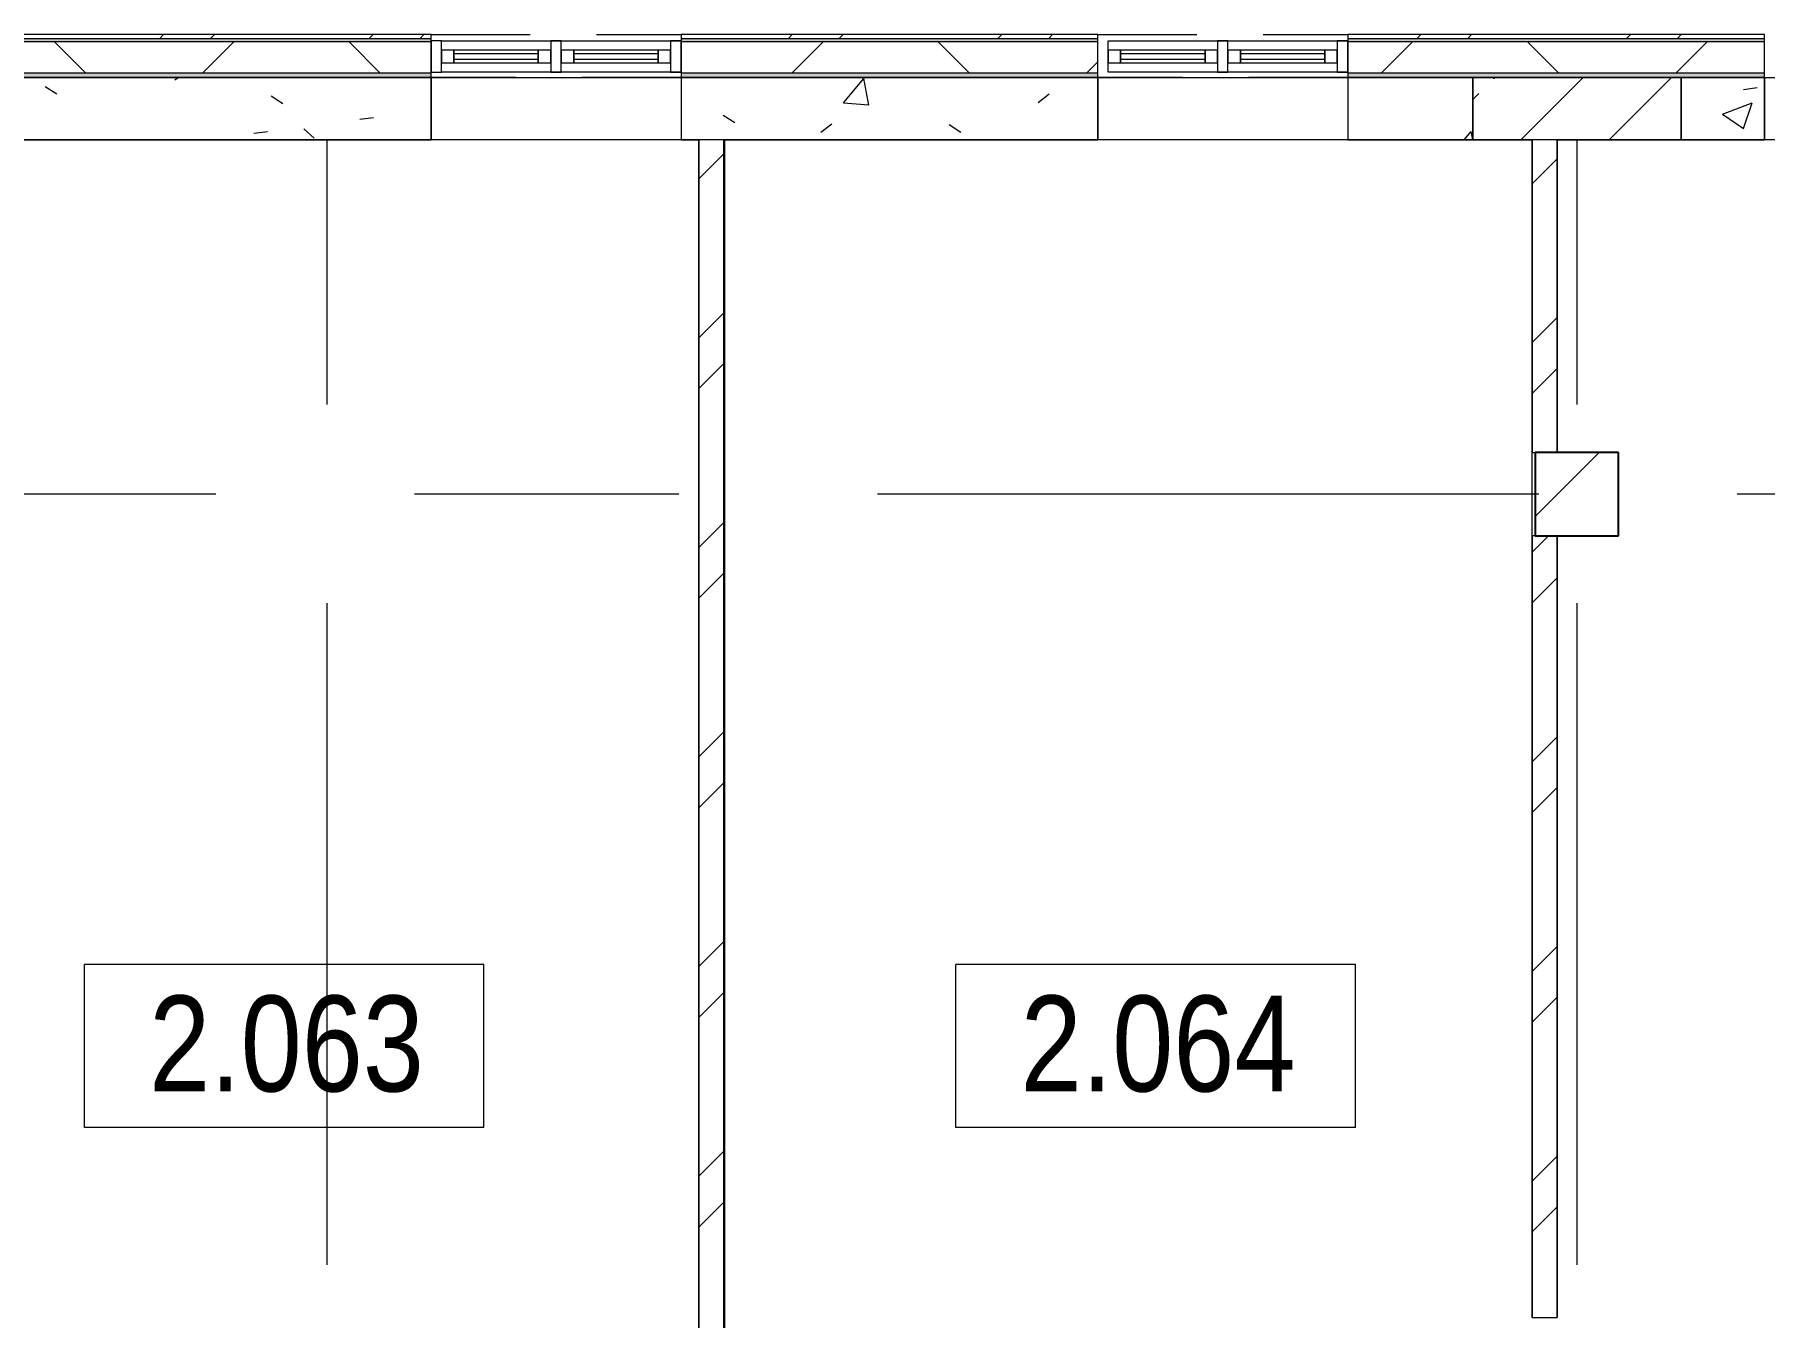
# Model space of a CAD drawing. Header units: millimetres. Extents: x 48966 to 155647, y -43515 to 30475.
# Drawn here: x 64529 to 72832, y 19767 to 25922 of the extents above; entities that cross this region are included whole.
import ezdxf

# ---------------------------------------------------------------- set-up
doc = ezdxf.new("R2010")
doc.units = ezdxf.units.MM
doc.linetypes.add('Осевые', pattern=[6350, 1270, -952.5, 3175, -952.5])
doc.linetypes.add('Сверху', pattern=[793.75, 476.25, -317.5])
for name, color, linetype, lineweight in [('Импосты витража', 7, 'Continuous', 9), ('Импосты витража-1', 7, 'Continuous', 18), ('Колонны', 7, 'Continuous', 9), ('Колонны-1', 7, 'Continuous', 25), ('Марки помещений', 7, 'Continuous', 9), ('Общие ребра', 7, 'Continuous', 9), ('Окна', 7, 'Continuous', 9), ('Окна-1', 7, 'Сверху', 9), ('Окна-2', 7, 'Continuous', 18), ('Оси-2', 7, 'Осевые', 9), ('Перекрытия', 7, 'Continuous', 9), ('Стены', 7, 'Continuous', 9), ('Стены-1', 7, 'Continuous', 18), ('Штриховка разреза-2', 7, 'Continuous', 9)]:
    doc.layers.add(name, color=color, linetype=linetype, lineweight=lineweight)
doc.styles.add('Arial Narrow_1', font='Arial Narrow.ttf', dxfattribs={"height": 460})
pattern_1 = [(0, (0, 0), (812.8, 203.2), [67.056, -542.544, 67.056, -542.544, -3251.2]), (0, (0, 0), (812.8, 203.2), [-1219.2, 67.056, -1152.144, 67.056, -542.544, -1422.4]), (0, (0, 0), (812.8, 203.2), [-3048, 67.056, -339.344, 67.056, -948.944]), (120, (304.8, 101.6), (-582.37636, 602.30545), [67.056, -542.544, 67.056, -542.544, -3251.2]), (120, (304.8, 101.6), (-582.37636, 602.30545), [-1219.2, 67.056, -1152.144, 67.056, -542.544, -1422.4]), (120, (304.8, 101.6), (-582.37636, 602.30545), [-3048, 67.056, -339.344, 67.056, -948.944]), (240, (406.4, 508), (-230.42364, -805.50545), [67.056, -542.544, 67.056, -542.544, -3251.2]), (240, (406.4, 508), (-230.42364, -805.50545), [-1219.2, 67.056, -1152.144, 67.056, -542.544, -1422.4]), (240, (406.4, 508), (-230.42364, -805.50545), [-3048, 67.056, -339.344, 67.056, -948.944])]
pattern_2 = [(45, (0, 0), (-502.8943, 502.8943), []), (45, (0, 762), (-502.8943, 502.8943), [])]
pattern_3 = [(50, (0, 0), (1457.472, -127.512), [152.4, -1676.4]), (355, (0, 0), (-281.942, 1528.454), [121.92, -1341.12]), (100.451, (121.5, -10.6), (1175.54, 1400.933), [129.52, -1424.72]), (46.184, (0, 406.4), (2168.632, -336.34), [228.6, -2514.6]), (96.636, (180.7, 378.4), (1899.22, 1979.42), [194.28, -2137.08]), (351.184, (0, 406.4), (1899.24, 1979.4), [182.88, -2011.68]), (21, (203.2, 304.8), (1212.915, -818.121), [152.4, -1676.4]), (326, (203.2, 304.8), (494.417, 1473.504), [121.92, -1341.12]), (71.451, (304.3, 236.6), (1707.337, 655.37), [129.52, -1424.72]), (37.5, (0, 0), (24.7094, 676.4402), [67.056, -1257.808, 67.056, -1294.384, -1346.2]), (37.5, (0, 0), (24.7094, 676.4402), [-2686.304, 67.056, -1279.144]), (7.5, (0, 0), (534.558, 801.444), [67.056, -709.168, 67.056, -1227.328, -513.08]), (7.5, (0, 0), (534.558, 801.444), [-2070.608, 67.056, -446.024]), (327.5, (-453.14, 0), (1084.7275, -45.8312), [67.056, -440.944, 67.056, -1517.904, -2103.12]), (327.5, (-453.14, 0), (1084.7275, -45.8312), [-2092.96, 67.056, -2036.064]), (317.5, (-656.3, 0), (1185.035, 203.414), [67.056, -593.344, 67.056, -985.52, -1493.52]), (317.5, (-656.3, 0), (1185.035, 203.414), [-1712.976, 67.056, -1426.464])]

# ---------------------------------------------------------------- blocks, each defined once
blk = doc.blocks.new('Колонна 54 - Колонна 40-55-759905-План 2-го этажа на отм_ 0_000')
at = {"layer": 'Колонны'}
h = blk.add_hatch(dxfattribs=at)
h.set_pattern_fill('FP_17', color=256, style=0, pattern_type=2)
h.set_pattern_definition([(45, (10000, -48000), (-493.914, 493.914), []), (45, (10493.9, -48000), (-493.914, 493.914), [873.125, -174.625, 6.706, -167.919])])
h.paths.add_polyline_path([(82131.6, -24482.9), (82131.6, -24082.9), (81731.6, -24082.9), (81731.6, -24482.9)], flags=0)
at = {"layer": 'Колонны-1'}
for p, q in [((82131.6, -24082.9), (81731.6, -24082.9)), ((81731.6, -24082.9), (81731.6, -24482.9)), ((82131.6, -24482.9), (82131.6, -24082.9)), ((81731.6, -24482.9), (82131.6, -24482.9))]:
    blk.add_line(p, q, dxfattribs=at)
blk = doc.blocks.new('M_Окно-Квадратный проем - 1200 x 11450 mm-1434535-План 2-го этажа на отм_ 0_000')
at = {"layer": 'Окна'}
for p, q in [((-608.2, -102.5), (-608.2, 102.5)), ((591.8, 102.5), (591.8, -102.5))]:
    blk.add_line(p, q, dxfattribs=at)
at = {"layer": 'Окна-1'}
for p, q in [((-608.2, 102.5), (591.8, 102.5)), ((591.8, -102.5), (-608.2, -102.5))]:
    blk.add_line(p, q, dxfattribs=at)
blk = doc.blocks.new('M_Окно-Квадратный проем - 1200 x 11450 mm-1440296-План 2-го этажа на отм_ 0_000')
at = {"layer": 'Окна'}
for p, q in [((-608.2, -150), (-608.2, 150)), ((591.8, 150), (591.8, -150))]:
    blk.add_line(p, q, dxfattribs=at)
at = {"layer": 'Окна-1'}
for p, q in [((-608.2, 150), (591.8, 150)), ((591.8, -150), (-608.2, -150))]:
    blk.add_line(p, q, dxfattribs=at)
blk = doc.blocks.new('Панель окно - Верхнее левое-8277192-План 2-го этажа на отм_ 0_000')
at = {"layer": 'Окна'}
for p, q in [((202.5, 30), (-202.5, 30)), ((-202.5, 30), (-202.5, -30)), ((202.5, -30), (202.5, 30)), ((-202.5, -30), (202.5, -30))]:
    blk.add_line(p, q, dxfattribs=at)
at = {"layer": 'Окна-2'}
for p, q in [((-202.5, 30), (-262.5, 30)), ((-262.5, 30), (-262.5, -30)), ((-202.5, -30), (-202.5, 30)), ((202.5, 12.5), (-202.5, 12.5)), ((-202.5, 12.5), (-202.5, -12.5)), ((202.5, 30), (202.5, -30)), ((262.5, 30), (202.5, 30)), ((202.5, -12.5), (202.5, 12.5)), ((262.5, -30), (262.5, 30)), ((-262.5, -30), (-202.5, -30)), ((-202.5, -12.5), (202.5, -12.5)), ((202.5, -30), (262.5, -30))]:
    blk.add_line(p, q, dxfattribs=at)
blk = doc.blocks.new('Прямоугольный импост - Прямоугольный импост 1-2041402-План 2-го этажа на отм_ 0_000')
at = {"layer": 'Импосты витража-1'}
for p, q in [((-50, 75), (0, 75)), ((-50, -75), (-50, 75)), ((0, 75), (0, -75)), ((0, -75), (-50, -75))]:
    blk.add_line(p, q, dxfattribs=at)
blk = doc.blocks.new('Прямоугольный импост - Прямоугольный импост 1-2125096-План 2-го этажа на отм_ 0_000')
at = {"layer": 'Импосты витража'}
for p, q in [((106031.6, 25892.1), (106581.6, 25892.1)), ((106581.6, 25892.1), (106581.6, 25742.1)), ((106581.6, 25742.1), (106031.6, 25742.1))]:
    blk.add_line(p, q, dxfattribs=at)
blk = doc.blocks.new('Прямоугольный импост - Прямоугольный импост 1-2037714-План 2-го этажа на отм_ 0_000')
at = {"layer": 'Импосты витража-1'}
for p, q in [((0, 75), (-50, 75)), ((-50, 75), (-50, -75)), ((0, -75), (0, 75)), ((-50, -75), (0, -75))]:
    blk.add_line(p, q, dxfattribs=at)
blk = doc.blocks.new('Панель окно - Верхнее правое-8277188-План 2-го этажа на отм_ 0_000')
at = {"layer": 'Окна'}
for p, q in [((202.5, 30), (-202.5, 30)), ((-202.5, 30), (-202.5, -30)), ((202.5, -30), (202.5, 30)), ((-202.5, -30), (202.5, -30))]:
    blk.add_line(p, q, dxfattribs=at)
at = {"layer": 'Окна-2'}
for p, q in [((-202.5, 30), (-262.5, 30)), ((-262.5, 30), (-262.5, -30)), ((-202.5, -30), (-202.5, 30)), ((202.5, 12.5), (-202.5, 12.5)), ((-202.5, 12.5), (-202.5, -12.5)), ((202.5, 30), (202.5, -30)), ((262.5, 30), (202.5, 30)), ((202.5, -12.5), (202.5, 12.5)), ((262.5, -30), (262.5, 30)), ((-262.5, -30), (-202.5, -30)), ((-202.5, -12.5), (202.5, -12.5)), ((202.5, -30), (262.5, -30))]:
    blk.add_line(p, q, dxfattribs=at)
blk = doc.blocks.new('Прямоугольный импост - Прямоугольный импост 1-2167323-План 2-го этажа на отм_ 0_000')
at = {"layer": 'Импосты витража'}
for p, q in [((67031.6, 25892.1), (67631.6, 25892.1)), ((67631.6, 25892.1), (67631.6, 25742.1)), ((67631.6, 25742.1), (67031.6, 25742.1))]:
    blk.add_line(p, q, dxfattribs=at)
blk = doc.blocks.new('Прямоугольный импост - Прямоугольный импост 1-2108582-План 2-го этажа на отм_ 0_000')
at = {"layer": 'Импосты витража-1'}
for p, q in [((-25, 75), (25, 75)), ((-25, -75), (-25, 75)), ((25, 75), (25, -75)), ((25, -75), (-25, -75))]:
    blk.add_line(p, q, dxfattribs=at)
blk = doc.blocks.new('Марка помещения_Р - Марка помещения-4575829-План 2-го этажа на отм_ 0_000')
at = {"layer": 'Марки помещений'}
for p, q in [((-4.79375, -1.95625), (-4.79375, 1.95625)), ((4.79375, 1.95625), (-4.79375, 1.95625)), ((4.79375, -1.95625), (4.79375, 1.95625)), ((4.79375, -1.95625), (-4.79375, -1.95625))]:
    blk.add_line(p, q, dxfattribs=at)

msp = doc.modelspace()

# ---------------------------------------------------------------- hatches: boundary and pattern name
at = {"layer": 'Штриховка разреза-2'}
h = msp.add_hatch(dxfattribs=at)
h.set_pattern_fill('FP_2', color=256, style=0, pattern_type=2)
h.set_pattern_definition(pattern_2)
h.paths.add_polyline_path([(115556.8, 25902.1), (117136.2, 25902.1), (117136.3, 25922.1), (115131.6, 25922.1), (115131.6, 25902.1)], flags=0)
h.paths.add_polyline_path([(112131.6, 25902.1), (112131.6, 25922.1), (106631.6, 25922.1), (106631.6, 25902.1), (110613.6, 25902.1)], flags=0)
h.paths.add_polyline_path([(113909.1, 25902.1), (114231.6, 25902.1), (114231.6, 25922.1), (113031.6, 25922.1), (113031.6, 25902.1)], flags=0)
h.paths.add_polyline_path([(96431.6, 25902.1), (96431.6, 25922.1), (94631.6, 25922.1), (94631.6, 25902.1), (95783.9, 25902.1)], flags=0)
h.paths.add_polyline_path([(97631.6, 25902.1), (99431.6, 25902.1), (99431.6, 25922.1), (97631.6, 25922.1)], flags=0)
h.paths.add_polyline_path([(100631.6, 25902.1), (102431.6, 25902.1), (102431.6, 25922.1), (100631.6, 25922.1)], flags=0)
h.paths.add_polyline_path([(105431.6, 25902.1), (105431.6, 25922.1), (103631.6, 25922.1), (103631.6, 25902.1), (104022.6, 25902.1)], flags=0)
h.paths.add_polyline_path([(93431.6, 25902.1), (93431.6, 25922.1), (83631.6, 25922.1), (83631.6, 25902.1), (92488.4, 25902.1)], flags=0)
h.paths.add_polyline_path([(77231.6, 25902.1), (79231.6, 25902.1), (79231.6, 25922.1), (77231.6, 25922.1)], flags=0)
h.paths.add_polyline_path([(72715.5, 25902.1), (72831.6, 25902.1), (72831.6, 25922.1), (70831.6, 25922.1), (70831.6, 25902.1), (71067.7, 25902.1)], flags=0)
h.paths.add_polyline_path([(69631.6, 25902.1), (69631.6, 25922.1), (67631.6, 25922.1), (67631.6, 25902.1), (69420, 25902.1)], flags=0)
h.paths.add_polyline_path([(82431.6, 25902.1), (82431.6, 25922.1), (80431.6, 25922.1), (80431.6, 25902.1)], flags=0)
h.paths.add_polyline_path([(74031.6, 25902.1), (76031.6, 25902.1), (76031.6, 25922.1), (74031.6, 25922.1)], flags=0)
h.paths.add_polyline_path([(62013.6, 25902.1), (66431.6, 25902.1), (66431.6, 25922.1), (62013.6, 25922.1)], flags=0)
h = msp.add_hatch(dxfattribs=at)
h.set_pattern_fill('FP_32', color=256, style=0, pattern_type=2)
h.set_pattern_definition(pattern_1)
h.paths.add_polyline_path([(117136.1, 25887.1), (117136.2, 25902.1), (115131.6, 25902.1), (115131.6, 25887.1), (115556.8, 25887.1)], flags=0)
h.paths.add_polyline_path([(112131.6, 25887.1), (112131.6, 25902.1), (106631.6, 25902.1), (106631.6, 25887.1), (110613.6, 25887.1)], flags=0)
h.paths.add_polyline_path([(113909.1, 25887.1), (114231.6, 25887.1), (114231.6, 25902.1), (113031.6, 25902.1), (113031.6, 25887.1)], flags=0)
h.paths.add_polyline_path([(102374.8, 25887.1), (102431.6, 25887.1), (102431.6, 25902.1), (100631.6, 25902.1), (100631.6, 25887.1)], flags=0)
h.paths.add_polyline_path([(97631.6, 25887.1), (99431.6, 25887.1), (99431.6, 25902.1), (97631.6, 25902.1)], flags=0)
h.paths.add_polyline_path([(105431.6, 25887.1), (105431.6, 25902.1), (103631.6, 25902.1), (103631.6, 25887.1), (104022.6, 25887.1)], flags=0)
h.paths.add_polyline_path([(93431.6, 25887.1), (93431.6, 25902.1), (83631.6, 25902.1), (83631.6, 25887.1), (92488.4, 25887.1)], flags=0)
h.paths.add_polyline_path([(96431.6, 25887.1), (96431.6, 25902.1), (94631.6, 25902.1), (94631.6, 25887.1), (95783.9, 25887.1)], flags=0)
h.paths.add_polyline_path([(80431.6, 25887.1), (82431.6, 25887.1), (82431.6, 25902.1), (80431.6, 25902.1)], flags=0)
h.paths.add_polyline_path([(74031.6, 25887.1), (76031.6, 25887.1), (76031.6, 25902.1), (74031.6, 25902.1)], flags=0)
h.paths.add_polyline_path([(71067.7, 25887.1), (72831.6, 25887.1), (72831.6, 25902.1), (70831.6, 25902.1), (70831.6, 25887.1)], flags=0)
h.paths.add_polyline_path([(69420, 25887.1), (69631.6, 25887.1), (69631.6, 25902.1), (67631.6, 25902.1), (67631.6, 25887.1), (67772.2, 25887.1)], flags=0)
h.paths.add_polyline_path([(77658.7, 25887.1), (79231.6, 25887.1), (79231.6, 25902.1), (77231.6, 25902.1), (77231.6, 25887.1)], flags=0)
h.paths.add_polyline_path([(62013.6, 25887.1), (66431.6, 25887.1), (66431.6, 25902.1), (62013.6, 25902.1)], flags=0)
h = msp.add_hatch(dxfattribs=at)
h.set_pattern_fill('FP_33', color=256, style=0, pattern_type=2)
h.set_pattern_definition([(45, (0, 0), (-707.107, 707.107), []), (135, (0, 0), (-707.107, -707.107), [])])
h.paths.add_polyline_path([(115556.8, 25737.1), (117135.4, 25737.1), (117136.1, 25887.1), (115131.6, 25887.1), (115131.6, 25737.1)], flags=0)
h.paths.add_polyline_path([(112131.6, 25737.1), (112131.6, 25887.1), (106631.6, 25887.1), (106631.6, 25737.1), (110613.6, 25737.1)], flags=0)
h.paths.add_polyline_path([(113031.6, 25737.1), (114231.6, 25737.1), (114231.6, 25887.1), (113031.6, 25887.1)], flags=0)
h.paths.add_polyline_path([(100631.6, 25737.1), (102431.6, 25737.1), (102431.6, 25887.1), (100631.6, 25887.1)], flags=0)
h.paths.add_polyline_path([(104846.5, 25737.1), (105431.6, 25737.1), (105431.6, 25887.1), (103631.6, 25887.1), (103631.6, 25737.1), (104022.6, 25737.1)], flags=0)
h.paths.add_polyline_path([(99431.6, 25737.1), (99431.6, 25887.1), (97631.6, 25887.1), (97631.6, 25737.1), (99079.4, 25737.1)], flags=0)
h.paths.add_polyline_path([(93431.6, 25737.1), (93431.6, 25887.1), (83631.6, 25887.1), (83631.6, 25737.1), (92488.4, 25737.1)], flags=0)
h.paths.add_polyline_path([(94631.6, 25737.1), (96431.6, 25737.1), (96431.6, 25887.1), (94631.6, 25887.1)], flags=0)
h.paths.add_polyline_path([(77231.6, 25737.1), (79231.6, 25737.1), (79231.6, 25887.1), (77231.6, 25887.1)], flags=0)
h.paths.add_polyline_path([(82431.6, 25737.1), (82431.6, 25887.1), (80431.6, 25887.1), (80431.6, 25737.1)], flags=0)
h.paths.add_polyline_path([(72831.6, 25737.1), (72831.6, 25887.1), (70831.6, 25887.1), (70831.6, 25737.1), (72715.5, 25737.1)], flags=0)
h.paths.add_polyline_path([(74031.6, 25737.1), (76031.6, 25737.1), (76031.6, 25887.1), (74031.6, 25887.1)], flags=0)
h.paths.add_polyline_path([(69631.6, 25737.1), (69631.6, 25887.1), (67631.6, 25887.1), (67631.6, 25737.1), (69420, 25737.1)], flags=0)
h.paths.add_polyline_path([(62829, 25737.1), (66431.6, 25737.1), (66431.6, 25887.1), (62013.6, 25887.1), (62013.6, 25737.1)], flags=0)
h = msp.add_hatch(dxfattribs=at)
h.set_pattern_fill('FP_32', color=256, style=0, pattern_type=2)
h.set_pattern_definition(pattern_1)
h.paths.add_polyline_path([(117135.3, 25717.1), (117135.4, 25737.1), (115131.6, 25737.1), (115131.6, 25717.1), (115556.8, 25717.1)], flags=0)
h.paths.add_polyline_path([(112131.6, 25717.1), (112131.6, 25737.1), (106631.6, 25737.1), (106631.6, 25717.1), (110613.6, 25717.1)], flags=0)
h.paths.add_polyline_path([(113909.1, 25717.1), (114231.6, 25717.1), (114231.6, 25737.1), (113031.6, 25737.1), (113031.6, 25717.1)], flags=0)
h.paths.add_polyline_path([(102374.8, 25717.1), (102431.6, 25717.1), (102431.6, 25737.1), (100631.6, 25737.1), (100631.6, 25717.1)], flags=0)
h.paths.add_polyline_path([(105431.6, 25717.1), (105431.6, 25737.1), (103631.6, 25737.1), (103631.6, 25717.1), (104846.5, 25717.1)], flags=0)
h.paths.add_polyline_path([(99431.6, 25717.1), (99431.6, 25737.1), (97631.6, 25737.1), (97631.6, 25717.1), (99079.4, 25717.1)], flags=0)
h.paths.add_polyline_path([(94631.6, 25717.1), (96431.6, 25717.1), (96431.6, 25737.1), (94631.6, 25737.1)], flags=0)
h.paths.add_polyline_path([(93431.6, 25717.1), (93431.6, 25737.1), (83631.6, 25737.1), (83631.6, 25717.1), (92488.4, 25717.1)], flags=0)
h.paths.add_polyline_path([(79231.6, 25717.1), (79231.6, 25737.1), (77231.6, 25737.1), (77231.6, 25717.1), (77658.7, 25717.1)], flags=0)
h.paths.add_polyline_path([(80431.6, 25717.1), (82431.6, 25717.1), (82431.6, 25737.1), (80431.6, 25737.1)], flags=0)
h.paths.add_polyline_path([(67772.2, 25717.1), (69631.6, 25717.1), (69631.6, 25737.1), (67631.6, 25737.1), (67631.6, 25717.1)], flags=0)
h.paths.add_polyline_path([(76031.6, 25717.1), (76031.6, 25737.1), (74031.6, 25737.1), (74031.6, 25717.1), (76010.9, 25717.1)], flags=0)
h.paths.add_polyline_path([(71067.7, 25717.1), (72831.6, 25717.1), (72831.6, 25737.1), (70831.6, 25737.1), (70831.6, 25717.1)], flags=0)
h.paths.add_polyline_path([(66431.6, 25717.1), (66431.6, 25737.1), (62013.6, 25737.1), (62013.6, 25717.1), (66124.5, 25717.1)], flags=0)
h = msp.add_hatch(dxfattribs=at)
h.set_pattern_fill('FP_34', color=256, style=0, pattern_type=2)
h.set_pattern_definition(pattern_3)
h.paths.add_polyline_path([(67836.6, 25417.1), (69631.6, 25417.1), (69631.6, 25717.1), (67631.6, 25717.1), (67631.6, 25417.1), (67772.2, 25417.1)], flags=0)
h.paths.add_polyline_path([(66431.6, 25417.1), (66431.6, 25717.1), (64031.6, 25717.1), (64031.6, 25417.1), (66124.5, 25417.1)], flags=0)
h.paths.add_polyline_path([(71067.7, 25417.1), (71431.6, 25417.1), (71431.6, 25717.1), (70831.6, 25717.1), (70831.6, 25417.1)], flags=0)
h = msp.add_hatch(dxfattribs=at)
h.set_pattern_fill('FP_1', color=256, style=0, pattern_type=2)
h.set_pattern_definition([(45, (0, 0), (-424.264, 424.264), [600, -100, 20, -100]), (45, (0, 424), (-424.264, 424.264), [])])
h.paths.add_polyline_path([(71836.6, 25417.1), (72431.6, 25417.1), (72431.6, 25717.1), (71431.6, 25717.1), (71431.6, 25417.1), (71716.6, 25417.1)], flags=0)
h = msp.add_hatch(dxfattribs=at)
h.set_pattern_fill('FP_34', color=256, style=0, pattern_type=2)
h.set_pattern_definition(pattern_3)
h.paths.add_polyline_path([(76031.6, 25417.1), (76031.6, 25717.1), (74031.6, 25717.1), (74031.6, 25417.1), (76010.9, 25417.1)], flags=0)
h.paths.add_polyline_path([(77231.6, 25417.1), (77431.6, 25417.1), (77431.6, 25717.1), (77231.6, 25717.1)], flags=0)
h.paths.add_polyline_path([(72431.6, 25417.1), (72831.6, 25417.1), (72831.6, 25717.1), (72431.6, 25717.1)], flags=0)
h = msp.add_hatch(dxfattribs=at)
h.set_pattern_fill('FP_2', color=256, style=0, pattern_type=2)
h.set_pattern_definition(pattern_2)
h.paths.add_polyline_path([(67836.6, 18122.1), (67836.6, 25417.1), (67716.6, 25417.1), (67716.6, 18122.1)], flags=0)
h = msp.add_hatch(dxfattribs=at)
h.set_pattern_fill('FP_2', color=256, style=0, pattern_type=2)
h.set_pattern_definition(pattern_2)
h.paths.add_polyline_path([(71716.6, 23917.1), (71836.6, 23917.1), (71836.6, 25417.1), (71716.6, 25417.1), (71716.6, 24619)], flags=0)
h = msp.add_hatch(dxfattribs=at)
h.set_pattern_fill('FP_2', color=256, style=0, pattern_type=2)
h.set_pattern_definition(pattern_2)
h.paths.add_polyline_path([(71716.6, 19767.1), (71836.6, 19767.1), (71836.6, 23517.1), (71716.6, 23517.1), (71716.6, 19983.3)], flags=0)

# ---------------------------------------------------------------- linework, layer by layer
at = {"layer": 'Общие ребра'}
for p, q in [((66431.6, 25902.1), (62013.6, 25902.1)), ((66431.6, 25887.1), (62013.6, 25887.1)), ((69631.6, 25902.1), (67631.6, 25902.1)), ((69631.6, 25887.1), (67631.6, 25887.1)), ((72831.6, 25902.1), (70831.6, 25902.1)), ((72831.6, 25887.1), (70831.6, 25887.1)), ((66431.6, 25737.1), (62013.6, 25737.1)), ((69631.6, 25737.1), (67631.6, 25737.1)), ((72831.6, 25737.1), (70831.6, 25737.1)), ((71431.6, 25717.1), (71431.6, 25417.1)), ((71431.6, 25417.1), (71431.6, 25717.1)), ((72431.6, 25417.1), (72431.6, 25717.1)), ((72431.6, 25717.1), (72431.6, 25417.1)), ((67836.6, 25417.1), (67716.6, 25417.1)), ((71836.6, 25417.1), (71716.6, 25417.1))]:
    msp.add_line(p, q, dxfattribs=at)
at = {"layer": 'Оси-2'}
for p, q in [((150171.6, 25417.1), (50565.6, 25417.1)), ((65931.6, 25417.1), (65931.6, -41737.8)), ((71931.6, 25417.1), (71931.6, -41737.8)), ((150171.6, 23717.1), (50565.6, 23717.1))]:
    msp.add_line(p, q, dxfattribs=at)
at = {"layer": 'Перекрытия'}
for p, q in [((61652.7, 25717.1), (97631.6, 25717.1)), ((67716.6, 25417.1), (63596.6, 25417.1)), ((67716.6, 18122.1), (67716.6, 25417.1)), ((71716.6, 25417.1), (67836.6, 25417.1)), ((67836.6, 25417.1), (67836.6, 18122.1)), ((71716.6, 19767.1), (71716.6, 25417.1)), ((75691.6, 25417.1), (71836.6, 25417.1)), ((71836.6, 25417.1), (71836.6, 23917.1)), ((71836.6, 23917.1), (72131.6, 23917.1)), ((72131.6, 23917.1), (72131.6, 23517.1)), ((72131.6, 23517.1), (71836.6, 23517.1)), ((71836.6, 23517.1), (71836.6, 19767.1))]:
    msp.add_line(p, q, dxfattribs=at)
at = {"layer": 'Стены'}
for p, q in [((66431.6, 25717.1), (67631.6, 25717.1)), ((66431.6, 25717.1), (66431.6, 25417.1)), ((67631.6, 25717.1), (67631.6, 25417.1)), ((69631.6, 25717.1), (70831.6, 25717.1)), ((69631.6, 25717.1), (69631.6, 25417.1)), ((70831.6, 25717.1), (70831.6, 25417.1)), ((72831.6, 25717.1), (74031.6, 25717.1)), ((72831.6, 25717.1), (72831.6, 25417.1)), ((67631.6, 25417.1), (66431.6, 25417.1)), ((70831.6, 25417.1), (69631.6, 25417.1)), ((74031.6, 25417.1), (72831.6, 25417.1))]:
    msp.add_line(p, q, dxfattribs=at)
at = {"layer": 'Стены-1'}
for p, q in [((66431.6, 25922.1), (62013.6, 25922.1)), ((66431.6, 25717.1), (66431.6, 25922.1)), ((69631.6, 25922.1), (67631.6, 25922.1)), ((67631.6, 25922.1), (67631.6, 25717.1)), ((69631.6, 25717.1), (69631.6, 25922.1)), ((72831.6, 25922.1), (70831.6, 25922.1)), ((70831.6, 25922.1), (70831.6, 25717.1)), ((72831.6, 25717.1), (72831.6, 25922.1)), ((62013.6, 25717.1), (66431.6, 25717.1)), ((66431.6, 25717.1), (64031.6, 25717.1)), ((66431.6, 25417.1), (66431.6, 25717.1)), ((67631.6, 25717.1), (69631.6, 25717.1)), ((69631.6, 25717.1), (67631.6, 25717.1)), ((67631.6, 25717.1), (67631.6, 25417.1)), ((69631.6, 25417.1), (69631.6, 25717.1)), ((70831.6, 25717.1), (72831.6, 25717.1)), ((71431.6, 25717.1), (70831.6, 25717.1)), ((70831.6, 25717.1), (70831.6, 25417.1)), ((72431.6, 25717.1), (71431.6, 25717.1)), ((72831.6, 25717.1), (72431.6, 25717.1)), ((72831.6, 25417.1), (72831.6, 25717.1)), ((64031.6, 25417.1), (66431.6, 25417.1)), ((67631.6, 25417.1), (67716.6, 25417.1)), ((67716.6, 25417.1), (67716.6, 18122.1)), ((67836.6, 25417.1), (69631.6, 25417.1)), ((67836.6, 18122.1), (67836.6, 25417.1)), ((67836.6, 25415.1), (67836.6, 18122.1)), ((67841.6, 18127.1), (67841.6, 25415.1)), ((70831.6, 25417.1), (71431.6, 25417.1)), ((71431.6, 25417.1), (71716.6, 25417.1)), ((71716.6, 25417.1), (71716.6, 23917.1)), ((71836.6, 25417.1), (72431.6, 25417.1)), ((71836.6, 23917.1), (71836.6, 25417.1)), ((72431.6, 25417.1), (72831.6, 25417.1)), ((71716.6, 23917.1), (71836.6, 23917.1)), ((71836.6, 23517.1), (71716.6, 23517.1)), ((71716.6, 23517.1), (71716.6, 19767.1)), ((71836.6, 19767.1), (71836.6, 23517.1)), ((71716.6, 19767.1), (71836.6, 19767.1))]:
    msp.add_line(p, q, dxfattribs=at)

# ---------------------------------------------------------------- block references
at = {"layer": 'Импосты витража', "rotation": 180}
for name, p in [('Прямоугольный импост - Прямоугольный импост 1-2037714-План 2-го этажа на отм_ 0_000', (66431.6, 25817.1)), ('Прямоугольный импост - Прямоугольный импост 1-2125096-План 2-го этажа на отм_ 0_000', (173063.2, 51634.2)), ('Прямоугольный импост - Прямоугольный импост 1-2125096-План 2-го этажа на отм_ 0_000', (176263.2, 51634.2))]:
    msp.add_blockref(name, p, dxfattribs=at)
at = {"layer": 'Импосты витража', "extrusion": (0, 0, -1), "rotation": 180}
for name, p in [('Прямоугольный импост - Прямоугольный импост 1-2108582-План 2-го этажа на отм_ 0_000', (-67031.6, 25817.1)), ('Прямоугольный импост - Прямоугольный импост 1-2041402-План 2-го этажа на отм_ 0_000', (-67631.6, 25817.1)), ('Прямоугольный импост - Прямоугольный импост 1-2108582-План 2-го этажа на отм_ 0_000', (-70231.6, 25817.1)), ('Прямоугольный импост - Прямоугольный импост 1-2041402-План 2-го этажа на отм_ 0_000', (-70831.6, 25817.1))]:
    msp.add_blockref(name, p, dxfattribs=at)
at = {"layer": 'Импосты витража'}
for p in [(0, 0), (3200, 0)]:
    msp.add_blockref('Прямоугольный импост - Прямоугольный импост 1-2167323-План 2-го этажа на отм_ 0_000', p, dxfattribs=at)
at = {"layer": 'Колонны'}
msp.add_blockref('Колонна 54 - Колонна 40-55-759905-План 2-го этажа на отм_ 0_000', (-10000, 48000), dxfattribs=at)
at = {"layer": 'Марки помещений', "xscale": 199.9999999999999, "yscale": 199.9999999999999, "zscale": 199.9999999999999}
for p in [(65726.6, 21069.3), (69909.7, 21069.3)]:
    msp.add_blockref('Марка помещения_Р - Марка помещения-4575829-План 2-го этажа на отм_ 0_000', p, dxfattribs=at)
at = {"layer": 'Окна', "rotation": 180}
for name, p in [('M_Окно-Квадратный проем - 1200 x 11450 mm-1434535-План 2-го этажа на отм_ 0_000', (67023.4, 25819.6)), ('M_Окно-Квадратный проем - 1200 x 11450 mm-1434535-План 2-го этажа на отм_ 0_000', (70223.4, 25819.6)), ('M_Окно-Квадратный проем - 1200 x 11450 mm-1440296-План 2-го этажа на отм_ 0_000', (67023.4, 25567.1)), ('M_Окно-Квадратный проем - 1200 x 11450 mm-1440296-План 2-го этажа на отм_ 0_000', (70223.4, 25567.1)), ('M_Окно-Квадратный проем - 1200 x 11450 mm-1440296-План 2-го этажа на отм_ 0_000', (73423.4, 25567.1))]:
    msp.add_blockref(name, p, dxfattribs=at)
at = {"layer": 'Окна'}
for name, p in [('Панель окно - Верхнее левое-8277192-План 2-го этажа на отм_ 0_000', (66744.1, 25817.1)), ('Панель окно - Верхнее правое-8277188-План 2-го этажа на отм_ 0_000', (67319.1, 25817.1)), ('Панель окно - Верхнее левое-8277192-План 2-го этажа на отм_ 0_000', (69944.1, 25817.1)), ('Панель окно - Верхнее правое-8277188-План 2-го этажа на отм_ 0_000', (70519.1, 25817.1))]:
    msp.add_blockref(name, p, dxfattribs=at)

# ---------------------------------------------------------------- texts
at = {"layer": 'Марки помещений', "char_height": 460, "width": 1587.341, "attachment_point": 1, "style": 'Arial Narrow_1'}
for s, insert in [('2.063', (65078.7, 21311.2)), ('2.064', (69261.8, 21311.2))]:
    msp.add_mtext(s, dxfattribs=dict(at, insert=insert))

doc.saveas('drawing.dxf')
